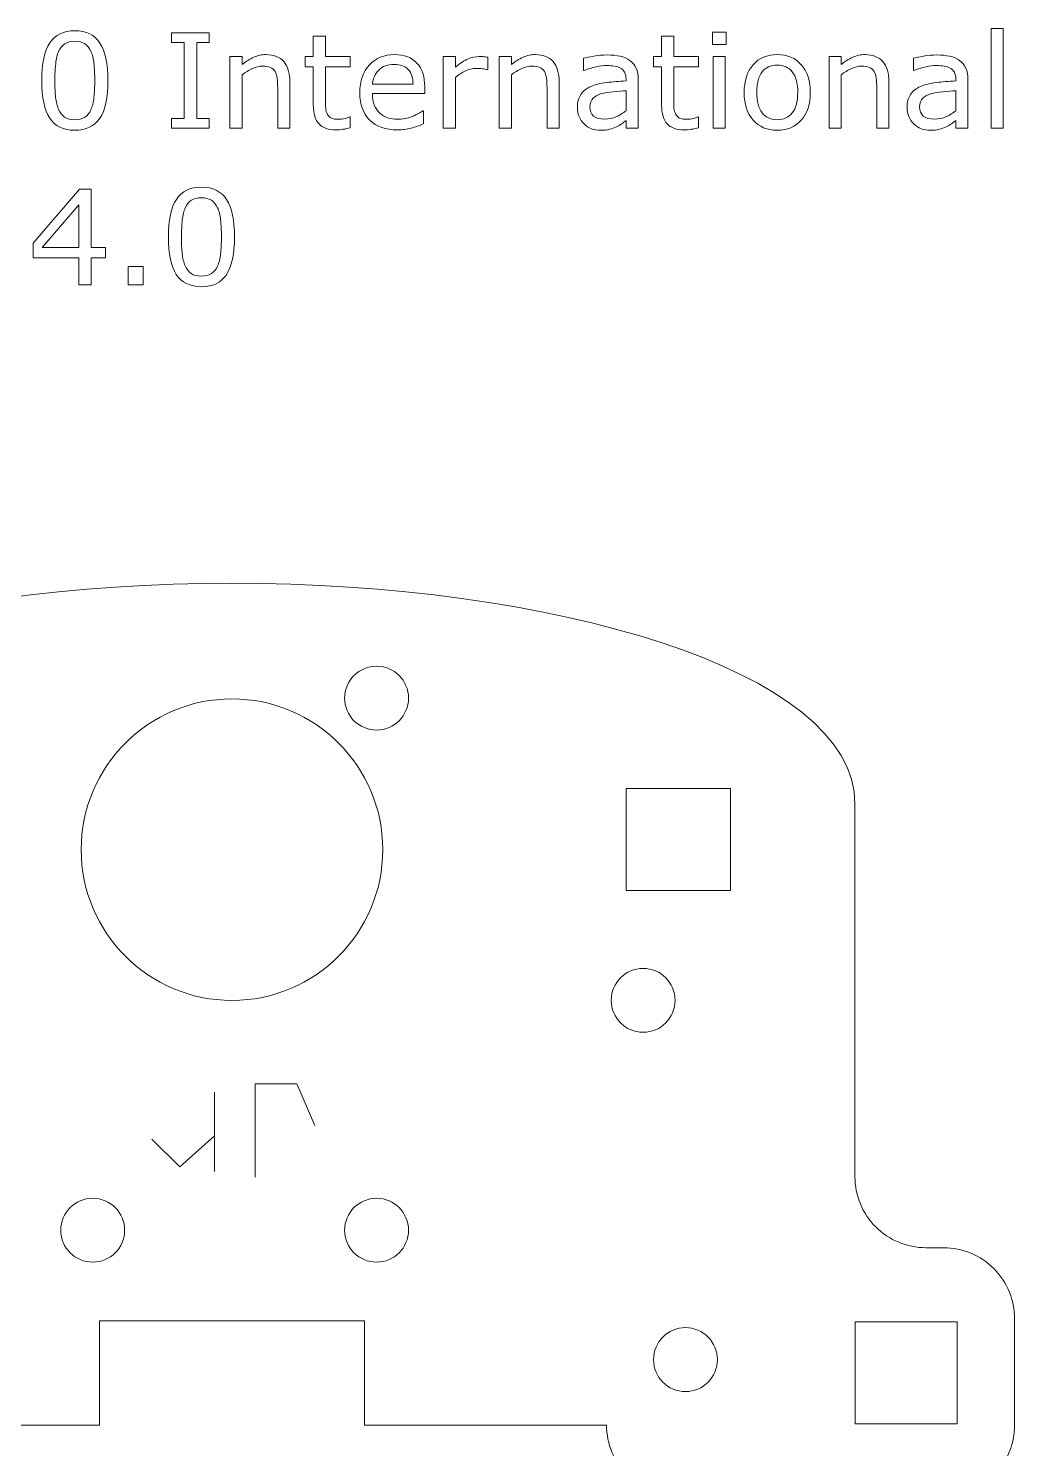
# Model space of a CAD drawing. Header units: inches. Extents: x -28 to 251, y 84 to 250.
# Drawn here: x 136.9 to 192.5, y 143.5 to 223.6 of the extents above; entities that cross this region are included whole.
import ezdxf

# ---------------------------------------------------------------- set-up
doc = ezdxf.new("R2010")
doc.units = ezdxf.units.IN
doc.header["$MEASUREMENT"] = 0
doc.layers.add('LAYER_1_0', color=7, linetype='Continuous')

# ---------------------------------------------------------------- blocks, each defined once
blk = doc.blocks.new('block 45')
at = {"layer": 'LAYER_1_0', "color": 1, "lineweight": 18}
blk.add_lwpolyline([(183.488, 150.627), (189.239, 150.627), (189.239, 144.877), (183.488, 144.877), (183.488, 150.627)], dxfattribs=at)
blk = doc.blocks.new('block 44')
at = {"layer": 'LAYER_1_0'}
blk.add_blockref('block 45', (0, 0), dxfattribs=at)
blk = doc.blocks.new('block 49')
at = {"layer": 'LAYER_1_0', "color": 1, "lineweight": 18}
blk.add_open_spline([(175.729, 148.501), (175.729, 149.495), (174.923, 150.301), (173.929, 150.301), (172.934, 150.301), (172.128, 149.495), (172.128, 148.501), (172.128, 147.506), (172.934, 146.7), (173.929, 146.7), (174.923, 146.7), (175.729, 147.506), (175.729, 148.501)], degree=3, knots=[0, 0, 0, 0, 1, 1, 1, 2, 2, 2, 3, 3, 3, 4, 4, 4, 4], dxfattribs=at)
blk = doc.blocks.new('block 48')
at = {"layer": 'LAYER_1_0'}
blk.add_blockref('block 49', (0, 0), dxfattribs=at)
blk = doc.blocks.new('block 55')
at = {"layer": 'LAYER_1_0', "color": 1, "lineweight": 18}
blk.add_open_spline([(173.345, 168.754), (173.345, 169.749), (172.539, 170.555), (171.544, 170.555), (170.55, 170.555), (169.744, 169.749), (169.744, 168.754), (169.744, 167.76), (170.55, 166.954), (171.544, 166.954), (172.539, 166.954), (173.345, 167.76), (173.345, 168.754)], degree=3, knots=[0, 0, 0, 0, 1, 1, 1, 2, 2, 2, 3, 3, 3, 4, 4, 4, 4], dxfattribs=at)
blk = doc.blocks.new('block 54')
at = {"layer": 'LAYER_1_0'}
blk.add_blockref('block 55', (0, 0), dxfattribs=at)
blk = doc.blocks.new('block 59')
at = {"layer": 'LAYER_1_0', "color": 1, "lineweight": 18}
blk.add_lwpolyline([(176.462, 180.692), (176.462, 174.94), (170.587, 174.94), (170.587, 180.692), (176.462, 180.692)], dxfattribs=at)
blk = doc.blocks.new('block 58')
at = {"layer": 'LAYER_1_0'}
blk.add_blockref('block 59', (0, 0), dxfattribs=at)
blk = doc.blocks.new('block 61')
at = {"layer": 'LAYER_1_0', "color": 1, "lineweight": 18}
blk.add_lwpolyline([(149.68, 158.777), (149.68, 164.054), (152.031, 164.054), (153.031, 161.701)], dxfattribs=at)
blk = doc.blocks.new('block 60')
at = {"layer": 'LAYER_1_0'}
blk.add_blockref('block 61', (0, 0), dxfattribs=at)
blk = doc.blocks.new('block 63')
at = {"layer": 'LAYER_1_0', "color": 1, "lineweight": 18}
blk.add_lwpolyline([(147.387, 159.114), (147.387, 163.583)], dxfattribs=at)
blk = doc.blocks.new('block 62')
at = {"layer": 'LAYER_1_0'}
blk.add_blockref('block 63', (0, 0), dxfattribs=at)
blk = doc.blocks.new('block 65')
at = {"layer": 'LAYER_1_0', "color": 1, "lineweight": 18}
blk.add_lwpolyline([(147.387, 161.114), (145.418, 159.365), (143.852, 160.93)], dxfattribs=at)
blk = doc.blocks.new('block 64')
at = {"layer": 'LAYER_1_0'}
blk.add_blockref('block 65', (0, 0), dxfattribs=at)
blk = doc.blocks.new('block 67')
at = {"layer": 'LAYER_1_0', "color": 1, "lineweight": 18}
blk.add_open_spline([(158.317, 185.794), (158.317, 186.789), (157.511, 187.594), (156.517, 187.594), (155.522, 187.594), (154.716, 186.789), (154.716, 185.794), (154.716, 184.8), (155.522, 183.994), (156.517, 183.994), (157.511, 183.994), (158.317, 184.8), (158.317, 185.794)], degree=3, knots=[0, 0, 0, 0, 1, 1, 1, 2, 2, 2, 3, 3, 3, 4, 4, 4, 4], dxfattribs=at)
blk = doc.blocks.new('block 66')
at = {"layer": 'LAYER_1_0'}
blk.add_blockref('block 67', (0, 0), dxfattribs=at)
blk = doc.blocks.new('block 69')
at = {"layer": 'LAYER_1_0', "color": 1, "lineweight": 18}
blk.add_open_spline([(158.317, 155.794), (158.317, 156.788), (157.511, 157.594), (156.517, 157.594), (155.522, 157.594), (154.716, 156.788), (154.716, 155.794), (154.716, 154.8), (155.522, 153.994), (156.517, 153.994), (157.511, 153.994), (158.317, 154.8), (158.317, 155.794)], degree=3, knots=[0, 0, 0, 0, 1, 1, 1, 2, 2, 2, 3, 3, 3, 4, 4, 4, 4], dxfattribs=at)
blk = doc.blocks.new('block 68')
at = {"layer": 'LAYER_1_0'}
blk.add_blockref('block 69', (0, 0), dxfattribs=at)
blk = doc.blocks.new('block 71')
at = {"layer": 'LAYER_1_0', "color": 1, "lineweight": 18}
blk.add_open_spline([(142.316, 155.794), (142.316, 156.788), (141.51, 157.594), (140.516, 157.594), (139.522, 157.594), (138.716, 156.788), (138.716, 155.794), (138.716, 154.8), (139.522, 153.994), (140.516, 153.994), (141.51, 153.994), (142.316, 154.8), (142.316, 155.794)], degree=3, knots=[0, 0, 0, 0, 1, 1, 1, 2, 2, 2, 3, 3, 3, 4, 4, 4, 4], dxfattribs=at)
blk = doc.blocks.new('block 70')
at = {"layer": 'LAYER_1_0'}
blk.add_blockref('block 71', (0, 0), dxfattribs=at)
blk = doc.blocks.new('block 73')
at = {"layer": 'LAYER_1_0', "color": 1, "lineweight": 18}
blk.add_open_spline([(156.866, 177.249), (156.866, 181.944), (153.06, 185.749), (148.366, 185.749), (143.672, 185.749), (139.866, 181.944), (139.866, 177.249), (139.866, 172.555), (143.672, 168.749), (148.366, 168.749), (153.06, 168.749), (156.866, 172.555), (156.866, 177.249)], degree=3, knots=[0, 0, 0, 0, 1, 1, 1, 2, 2, 2, 3, 3, 3, 4, 4, 4, 4], dxfattribs=at)
blk = doc.blocks.new('block 72')
at = {"layer": 'LAYER_1_0'}
blk.add_blockref('block 73', (0, 0), dxfattribs=at)
blk = doc.blocks.new('block 75')
at = {"layer": 'LAYER_1_0', "color": 7, "lineweight": 18}
blk.add_open_spline([(183.482, 179.813), (183.482, 179.813), (183.482, 158.809), (183.482, 158.809), (183.482, 157.747), (183.905, 156.73), (184.654, 155.981), (185.404, 155.23), (186.422, 154.808), (187.481, 154.808), (187.481, 154.808), (188.483, 154.808), (188.483, 154.808), (189.542, 154.808), (190.559, 154.386), (191.31, 153.636), (192.06, 152.886), (192.482, 151.868), (192.482, 150.807), (192.482, 150.807), (192.482, 146.609), (192.482, 146.609), (192.482, 146.609), (192.482, 144.807), (192.482, 144.807), (192.482, 143.747), (192.06, 142.728), (191.31, 141.978), (190.559, 141.228), (189.542, 140.807), (188.483, 140.807), (188.483, 140.807), (173.482, 140.807), (173.482, 140.807), (172.422, 140.807), (171.405, 141.228), (170.654, 141.978), (169.905, 142.728), (169.482, 143.747), (169.482, 144.807), (169.482, 144.807), (169.482, 144.805), (169.482, 144.805), (169.482, 144.805), (155.834, 144.805), (155.834, 144.805), (155.834, 144.805), (155.834, 150.687), (155.834, 150.687), (155.834, 150.687), (140.898, 150.687), (140.898, 150.687), (140.898, 150.687), (140.898, 144.805), (140.898, 144.805), (140.898, 144.805), (140.898, 144.807), (140.898, 144.807), (140.898, 144.807), (127.488, 144.807), (127.488, 144.807), (127.488, 143.747), (127.066, 142.728), (126.318, 141.978), (125.569, 141.228), (124.551, 140.807), (123.49, 140.807), (123.49, 140.807), (123.613, 140.802), (123.613, 140.802), (123.613, 140.802), (108.489, 140.802), (108.489, 140.802), (108.489, 140.802), (108.49, 140.807), (108.49, 140.807), (106.281, 140.807), (104.489, 142.598), (104.489, 144.807), (104.489, 144.807), (104.489, 150.807), (104.489, 150.807), (104.489, 151.868), (104.912, 152.886), (105.662, 153.636), (106.412, 154.386), (107.43, 154.808), (108.49, 154.808), (108.49, 154.808), (109.489, 154.808), (109.489, 154.808), (111.699, 154.808), (113.489, 156.6), (113.489, 158.809), (113.489, 158.809), (113.489, 179.813), (113.489, 179.813), (113.489, 187.499), (130.681, 192.276), (148.366, 192.276), (166.051, 192.276), (183.482, 187.499), (183.482, 179.813)], degree=3, knots=[0, 0, 0, 0, 1, 1, 1, 2, 2, 2, 3, 3, 3, 4, 4, 4, 5, 5, 5, 6, 6, 6, 7, 7, 7, 8, 8, 8, 9, 9, 9, 10, 10, 10, 11, 11, 11, 12, 12, 12, 13, 13, 13, 14, 14, 14, 15, 15, 15, 16, 16, 16, 17, 17, 17, 18, 18, 18, 19, 19, 19, 20, 20, 20, 21, 21, 21, 22, 22, 22, 23, 23, 23, 24, 24, 24, 25, 25, 25, 26, 26, 26, 27, 27, 27, 28, 28, 28, 29, 29, 29, 30, 30, 30, 31, 31, 31, 32, 32, 32, 33, 33, 33, 34, 34, 34, 34], dxfattribs=at)
blk = doc.blocks.new('block 74')
at = {"layer": 'LAYER_1_0'}
blk.add_blockref('block 75', (0, 0), dxfattribs=at)
blk = doc.blocks.new('block 80')
at = {"layer": 'LAYER_1_0', "color": 7, "lineweight": 5}
for points in [[(191.842, 217.918), (191.158, 217.918), (191.158, 223.551), (191.842, 223.551), (191.842, 217.918)], [(147.087, 217.918), (144.959, 217.918), (144.959, 218.469), (145.664, 218.469), (145.664, 222.757), (144.959, 222.757), (144.959, 223.309), (147.087, 223.309), (147.087, 222.757), (146.381, 222.757), (146.381, 218.469), (147.087, 218.469), (147.087, 217.918)], [(176.22, 222.636), (175.448, 222.636), (175.448, 223.342), (176.22, 223.342), (176.22, 222.636)], [(176.176, 217.918), (175.492, 217.918), (175.492, 221.964), (176.176, 221.964), (176.176, 217.918)], [(141.235, 210.62), (140.431, 210.62), (140.431, 209.098), (139.736, 209.098), (139.736, 210.62), (137.156, 210.62), (137.156, 211.452), (139.765, 214.489), (140.431, 214.489), (140.431, 211.204), (141.235, 211.204), (141.235, 210.62)], [(139.736, 211.204), (139.736, 213.609), (137.67, 211.204), (139.736, 211.204)], [(143.365, 209.098), (142.505, 209.098), (142.505, 210.134), (143.365, 210.134), (143.365, 209.098)]]:
    blk.add_lwpolyline(points, dxfattribs=at)
for points, knots in [([(141.371, 220.617), (141.371, 219.649), (141.219, 218.939), (140.916, 218.486), (140.614, 218.034), (140.144, 217.807), (139.507, 217.807), (138.861, 217.807), (138.389, 218.037), (138.091, 218.496), (137.793, 218.954), (137.644, 219.659), (137.644, 220.61), (137.644, 221.568), (137.795, 222.276), (138.096, 222.733), (138.398, 223.19), (138.868, 223.419), (139.507, 223.419), (140.154, 223.419), (140.626, 223.187), (140.924, 222.722), (141.222, 222.258), (141.371, 221.556), (141.371, 220.617)], [0, 0, 0, 0, 1, 1, 1, 2, 2, 2, 3, 3, 3, 4, 4, 4, 5, 5, 5, 6, 6, 6, 7, 7, 7, 8, 8, 8, 8]), ([(140.416, 218.972), (140.5, 219.168), (140.557, 219.398), (140.587, 219.662), (140.617, 219.927), (140.632, 220.245), (140.632, 220.617), (140.632, 220.984), (140.617, 221.303), (140.587, 221.574), (140.557, 221.844), (140.499, 222.074), (140.412, 222.262), (140.328, 222.448), (140.213, 222.588), (140.068, 222.682), (139.922, 222.777), (139.735, 222.823), (139.507, 222.823), (139.281, 222.823), (139.095, 222.777), (138.947, 222.682), (138.799, 222.588), (138.682, 222.446), (138.596, 222.255), (138.514, 222.076), (138.458, 221.843), (138.428, 221.556), (138.398, 221.268), (138.383, 220.953), (138.383, 220.61), (138.383, 220.233), (138.396, 219.917), (138.423, 219.664), (138.449, 219.41), (138.506, 219.183), (138.592, 218.983), (138.672, 218.794), (138.784, 218.651), (138.929, 218.552), (139.075, 218.452), (139.267, 218.403), (139.507, 218.403), (139.733, 218.403), (139.921, 218.45), (140.07, 218.544), (140.218, 218.638), (140.334, 218.781), (140.416, 218.972)], [0, 0, 0, 0, 1, 1, 1, 2, 2, 2, 3, 3, 3, 4, 4, 4, 5, 5, 5, 6, 6, 6, 7, 7, 7, 8, 8, 8, 9, 9, 9, 10, 10, 10, 11, 11, 11, 12, 12, 12, 13, 13, 13, 14, 14, 14, 15, 15, 15, 16, 16, 16, 16]), ([(155.036, 217.945), (154.908, 217.911), (154.769, 217.884), (154.618, 217.862), (154.467, 217.84), (154.333, 217.829), (154.215, 217.829), (153.802, 217.829), (153.489, 217.941), (153.274, 218.164), (153.06, 218.386), (152.952, 218.743), (152.952, 219.234), (152.952, 219.234), (152.952, 221.39), (152.952, 221.39), (152.952, 221.39), (152.489, 221.39), (152.489, 221.39), (152.489, 221.39), (152.489, 221.964), (152.489, 221.964), (152.489, 221.964), (152.952, 221.964), (152.952, 221.964), (152.952, 221.964), (152.952, 223.121), (152.952, 223.121), (152.952, 223.121), (153.636, 223.121), (153.636, 223.121), (153.636, 223.121), (153.636, 221.964), (153.636, 221.964), (153.636, 221.964), (155.036, 221.964), (155.036, 221.964), (155.036, 221.964), (155.036, 221.39), (155.036, 221.39), (155.036, 221.39), (153.636, 221.39), (153.636, 221.39), (153.636, 221.39), (153.636, 219.541), (153.636, 219.541), (153.636, 219.327), (153.641, 219.161), (153.65, 219.041), (153.66, 218.921), (153.694, 218.809), (153.752, 218.705), (153.804, 218.608), (153.877, 218.537), (153.969, 218.492), (154.062, 218.447), (154.204, 218.425), (154.394, 218.425), (154.504, 218.425), (154.62, 218.441), (154.74, 218.474), (154.86, 218.507), (154.947, 218.535), (155, 218.557), (155, 218.557), (155.036, 218.557), (155.036, 218.557), (155.036, 218.557), (155.036, 217.945), (155.036, 217.945)], [0, 0, 0, 0, 1, 1, 1, 2, 2, 2, 3, 3, 3, 4, 4, 4, 5, 5, 5, 6, 6, 6, 7, 7, 7, 8, 8, 8, 9, 9, 9, 10, 10, 10, 11, 11, 11, 12, 12, 12, 13, 13, 13, 14, 14, 14, 15, 15, 15, 16, 16, 16, 17, 17, 17, 18, 18, 18, 19, 19, 19, 20, 20, 20, 21, 21, 21, 22, 22, 22, 23, 23, 23, 23]), ([(174.667, 217.945), (174.539, 217.911), (174.4, 217.884), (174.249, 217.862), (174.099, 217.84), (173.965, 217.829), (173.846, 217.829), (173.434, 217.829), (173.121, 217.941), (172.906, 218.164), (172.691, 218.386), (172.584, 218.743), (172.584, 219.234), (172.584, 219.234), (172.584, 221.39), (172.584, 221.39), (172.584, 221.39), (172.121, 221.39), (172.121, 221.39), (172.121, 221.39), (172.121, 221.964), (172.121, 221.964), (172.121, 221.964), (172.584, 221.964), (172.584, 221.964), (172.584, 221.964), (172.584, 223.121), (172.584, 223.121), (172.584, 223.121), (173.267, 223.121), (173.267, 223.121), (173.267, 223.121), (173.267, 221.964), (173.267, 221.964), (173.267, 221.964), (174.667, 221.964), (174.667, 221.964), (174.667, 221.964), (174.667, 221.39), (174.667, 221.39), (174.667, 221.39), (173.267, 221.39), (173.267, 221.39), (173.267, 221.39), (173.267, 219.541), (173.267, 219.541), (173.267, 219.327), (173.272, 219.161), (173.282, 219.041), (173.291, 218.921), (173.325, 218.809), (173.382, 218.705), (173.435, 218.608), (173.508, 218.537), (173.601, 218.492), (173.694, 218.447), (173.835, 218.425), (174.025, 218.425), (174.135, 218.425), (174.251, 218.441), (174.371, 218.474), (174.492, 218.507), (174.578, 218.535), (174.632, 218.557), (174.632, 218.557), (174.667, 218.557), (174.667, 218.557), (174.667, 218.557), (174.667, 217.945), (174.667, 217.945)], [0, 0, 0, 0, 1, 1, 1, 2, 2, 2, 3, 3, 3, 4, 4, 4, 5, 5, 5, 6, 6, 6, 7, 7, 7, 8, 8, 8, 9, 9, 9, 10, 10, 10, 11, 11, 11, 12, 12, 12, 13, 13, 13, 14, 14, 14, 15, 15, 15, 16, 16, 16, 17, 17, 17, 18, 18, 18, 19, 19, 19, 20, 20, 20, 21, 21, 21, 22, 22, 22, 23, 23, 23, 23]), ([(151.627, 217.918), (151.627, 217.918), (150.943, 217.918), (150.943, 217.918), (150.943, 217.918), (150.943, 220.219), (150.943, 220.219), (150.943, 220.404), (150.932, 220.579), (150.911, 220.742), (150.889, 220.905), (150.849, 221.032), (150.792, 221.124), (150.732, 221.225), (150.646, 221.3), (150.533, 221.35), (150.421, 221.399), (150.274, 221.423), (150.095, 221.423), (149.91, 221.423), (149.717, 221.378), (149.515, 221.286), (149.314, 221.195), (149.121, 221.077), (148.937, 220.936), (148.937, 220.936), (148.937, 217.918), (148.937, 217.918), (148.937, 217.918), (148.253, 217.918), (148.253, 217.918), (148.253, 217.918), (148.253, 221.964), (148.253, 221.964), (148.253, 221.964), (148.937, 221.964), (148.937, 221.964), (148.937, 221.964), (148.937, 221.513), (148.937, 221.513), (149.148, 221.689), (149.367, 221.826), (149.593, 221.926), (149.819, 222.024), (150.051, 222.074), (150.289, 222.074), (150.724, 222.074), (151.055, 221.942), (151.284, 221.68), (151.512, 221.416), (151.627, 221.037), (151.627, 220.543), (151.627, 220.543), (151.627, 217.918), (151.627, 217.918)], [0, 0, 0, 0, 1, 1, 1, 2, 2, 2, 3, 3, 3, 4, 4, 4, 5, 5, 5, 6, 6, 6, 7, 7, 7, 8, 8, 8, 9, 9, 9, 10, 10, 10, 11, 11, 11, 12, 12, 12, 13, 13, 13, 14, 14, 14, 15, 15, 15, 16, 16, 16, 17, 17, 17, 18, 18, 18, 18]), ([(159.234, 219.88), (159.234, 219.88), (156.28, 219.88), (156.28, 219.88), (156.28, 219.631), (156.317, 219.413), (156.39, 219.229), (156.465, 219.043), (156.567, 218.892), (156.696, 218.773), (156.82, 218.657), (156.969, 218.57), (157.139, 218.512), (157.311, 218.454), (157.5, 218.425), (157.706, 218.425), (157.979, 218.425), (158.254, 218.479), (158.53, 218.589), (158.807, 218.698), (159.003, 218.804), (159.121, 218.91), (159.121, 218.91), (159.157, 218.91), (159.157, 218.91), (159.157, 218.91), (159.157, 218.169), (159.157, 218.169), (158.928, 218.073), (158.695, 217.992), (158.456, 217.927), (158.218, 217.862), (157.967, 217.829), (157.705, 217.829), (157.035, 217.829), (156.513, 218.011), (156.138, 218.374), (155.761, 218.736), (155.574, 219.252), (155.574, 219.919), (155.574, 220.58), (155.754, 221.104), (156.113, 221.492), (156.473, 221.88), (156.946, 222.074), (157.534, 222.074), (158.078, 222.074), (158.497, 221.915), (158.792, 221.598), (159.087, 221.281), (159.234, 220.831), (159.234, 220.248), (159.234, 220.248), (159.234, 219.88), (159.234, 219.88)], [0, 0, 0, 0, 1, 1, 1, 2, 2, 2, 3, 3, 3, 4, 4, 4, 5, 5, 5, 6, 6, 6, 7, 7, 7, 8, 8, 8, 9, 9, 9, 10, 10, 10, 11, 11, 11, 12, 12, 12, 13, 13, 13, 14, 14, 14, 15, 15, 15, 16, 16, 16, 17, 17, 17, 18, 18, 18, 18]), ([(162.798, 221.225), (162.798, 221.225), (162.762, 221.225), (162.762, 221.225), (162.661, 221.248), (162.563, 221.265), (162.467, 221.276), (162.372, 221.286), (162.26, 221.291), (162.129, 221.291), (161.919, 221.291), (161.717, 221.245), (161.522, 221.152), (161.326, 221.059), (161.138, 220.938), (160.957, 220.792), (160.957, 220.792), (160.957, 217.918), (160.957, 217.918), (160.957, 217.918), (160.274, 217.918), (160.274, 217.918), (160.274, 217.918), (160.274, 221.964), (160.274, 221.964), (160.274, 221.964), (160.957, 221.964), (160.957, 221.964), (160.957, 221.964), (160.957, 221.366), (160.957, 221.366), (161.227, 221.583), (161.465, 221.738), (161.672, 221.828), (161.878, 221.919), (162.088, 221.964), (162.303, 221.964), (162.421, 221.964), (162.506, 221.961), (162.559, 221.955), (162.612, 221.948), (162.692, 221.937), (162.798, 221.921), (162.798, 221.921), (162.798, 221.225), (162.798, 221.225)], [0, 0, 0, 0, 1, 1, 1, 2, 2, 2, 3, 3, 3, 4, 4, 4, 5, 5, 5, 6, 6, 6, 7, 7, 7, 8, 8, 8, 9, 9, 9, 10, 10, 10, 11, 11, 11, 12, 12, 12, 13, 13, 13, 14, 14, 14, 15, 15, 15, 15]), ([(166.808, 217.918), (166.808, 217.918), (166.125, 217.918), (166.125, 217.918), (166.125, 217.918), (166.125, 220.219), (166.125, 220.219), (166.125, 220.404), (166.115, 220.579), (166.093, 220.742), (166.071, 220.905), (166.032, 221.032), (165.974, 221.124), (165.914, 221.225), (165.828, 221.3), (165.715, 221.35), (165.603, 221.399), (165.457, 221.423), (165.277, 221.423), (165.092, 221.423), (164.899, 221.378), (164.697, 221.286), (164.496, 221.195), (164.303, 221.077), (164.118, 220.936), (164.118, 220.936), (164.118, 217.918), (164.118, 217.918), (164.118, 217.918), (163.435, 217.918), (163.435, 217.918), (163.435, 217.918), (163.435, 221.964), (163.435, 221.964), (163.435, 221.964), (164.118, 221.964), (164.118, 221.964), (164.118, 221.964), (164.118, 221.513), (164.118, 221.513), (164.33, 221.689), (164.549, 221.826), (164.775, 221.926), (165.001, 222.024), (165.233, 222.074), (165.471, 222.074), (165.906, 222.074), (166.238, 221.942), (166.466, 221.68), (166.695, 221.416), (166.808, 221.037), (166.808, 220.543), (166.808, 220.543), (166.808, 217.918), (166.808, 217.918)], [0, 0, 0, 0, 1, 1, 1, 2, 2, 2, 3, 3, 3, 4, 4, 4, 5, 5, 5, 6, 6, 6, 7, 7, 7, 8, 8, 8, 9, 9, 9, 10, 10, 10, 11, 11, 11, 12, 12, 12, 13, 13, 13, 14, 14, 14, 15, 15, 15, 16, 16, 16, 17, 17, 17, 18, 18, 18, 18]), ([(171.265, 217.918), (171.265, 217.918), (170.581, 217.918), (170.581, 217.918), (170.581, 217.918), (170.581, 218.35), (170.581, 218.35), (170.522, 218.308), (170.44, 218.251), (170.338, 218.178), (170.236, 218.104), (170.138, 218.046), (170.041, 218.003), (169.928, 217.947), (169.799, 217.901), (169.652, 217.864), (169.506, 217.827), (169.334, 217.807), (169.137, 217.807), (168.774, 217.807), (168.467, 217.928), (168.215, 218.169), (167.963, 218.41), (167.836, 218.717), (167.836, 219.09), (167.836, 219.396), (167.902, 219.644), (168.033, 219.832), (168.164, 220.022), (168.35, 220.17), (168.593, 220.279), (168.838, 220.387), (169.132, 220.46), (169.476, 220.499), (169.819, 220.537), (170.188, 220.566), (170.581, 220.586), (170.581, 220.586), (170.581, 220.691), (170.581, 220.691), (170.581, 220.846), (170.555, 220.974), (170.5, 221.075), (170.446, 221.177), (170.369, 221.257), (170.268, 221.315), (170.172, 221.371), (170.056, 221.408), (169.921, 221.427), (169.787, 221.447), (169.646, 221.456), (169.499, 221.456), (169.321, 221.456), (169.123, 221.433), (168.904, 221.386), (168.685, 221.339), (168.459, 221.27), (168.226, 221.181), (168.226, 221.181), (168.189, 221.181), (168.189, 221.181), (168.189, 221.181), (168.189, 221.868), (168.189, 221.868), (168.322, 221.904), (168.514, 221.944), (168.765, 221.987), (169.015, 222.03), (169.263, 222.052), (169.507, 222.052), (169.791, 222.052), (170.039, 222.028), (170.25, 221.981), (170.462, 221.935), (170.644, 221.855), (170.799, 221.741), (170.95, 221.63), (171.067, 221.487), (171.146, 221.311), (171.226, 221.135), (171.265, 220.917), (171.265, 220.657), (171.265, 220.657), (171.265, 217.918), (171.265, 217.918)], [0, 0, 0, 0, 1, 1, 1, 2, 2, 2, 3, 3, 3, 4, 4, 4, 5, 5, 5, 6, 6, 6, 7, 7, 7, 8, 8, 8, 9, 9, 9, 10, 10, 10, 11, 11, 11, 12, 12, 12, 13, 13, 13, 14, 14, 14, 15, 15, 15, 16, 16, 16, 17, 17, 17, 18, 18, 18, 19, 19, 19, 20, 20, 20, 21, 21, 21, 22, 22, 22, 23, 23, 23, 24, 24, 24, 25, 25, 25, 26, 26, 26, 27, 27, 27, 28, 28, 28, 28]), ([(180.964, 219.939), (180.964, 219.28), (180.796, 218.76), (180.459, 218.379), (180.121, 217.998), (179.669, 217.807), (179.103, 217.807), (178.532, 217.807), (178.079, 217.998), (177.742, 218.379), (177.406, 218.76), (177.238, 219.28), (177.238, 219.939), (177.238, 220.598), (177.406, 221.118), (177.742, 221.501), (178.079, 221.883), (178.532, 222.074), (179.103, 222.074), (179.669, 222.074), (180.121, 221.883), (180.459, 221.501), (180.796, 221.118), (180.964, 220.598), (180.964, 219.939)], [0, 0, 0, 0, 1, 1, 1, 2, 2, 2, 3, 3, 3, 4, 4, 4, 5, 5, 5, 6, 6, 6, 7, 7, 7, 8, 8, 8, 8]), ([(185.395, 217.918), (185.395, 217.918), (184.711, 217.918), (184.711, 217.918), (184.711, 217.918), (184.711, 220.219), (184.711, 220.219), (184.711, 220.404), (184.7, 220.579), (184.679, 220.742), (184.657, 220.905), (184.617, 221.032), (184.56, 221.124), (184.5, 221.225), (184.414, 221.3), (184.301, 221.35), (184.188, 221.399), (184.042, 221.423), (183.862, 221.423), (183.678, 221.423), (183.485, 221.378), (183.284, 221.286), (183.082, 221.195), (182.889, 221.077), (182.705, 220.936), (182.705, 220.936), (182.705, 217.918), (182.705, 217.918), (182.705, 217.918), (182.021, 217.918), (182.021, 217.918), (182.021, 217.918), (182.021, 221.964), (182.021, 221.964), (182.021, 221.964), (182.705, 221.964), (182.705, 221.964), (182.705, 221.964), (182.705, 221.513), (182.705, 221.513), (182.916, 221.689), (183.135, 221.826), (183.361, 221.926), (183.587, 222.024), (183.819, 222.074), (184.057, 222.074), (184.492, 222.074), (184.824, 221.942), (185.052, 221.68), (185.28, 221.416), (185.395, 221.037), (185.395, 220.543), (185.395, 220.543), (185.395, 217.918), (185.395, 217.918)], [0, 0, 0, 0, 1, 1, 1, 2, 2, 2, 3, 3, 3, 4, 4, 4, 5, 5, 5, 6, 6, 6, 7, 7, 7, 8, 8, 8, 9, 9, 9, 10, 10, 10, 11, 11, 11, 12, 12, 12, 13, 13, 13, 14, 14, 14, 15, 15, 15, 16, 16, 16, 17, 17, 17, 18, 18, 18, 18]), ([(189.851, 217.918), (189.851, 217.918), (189.168, 217.918), (189.168, 217.918), (189.168, 217.918), (189.168, 218.35), (189.168, 218.35), (189.108, 218.308), (189.027, 218.251), (188.925, 218.178), (188.823, 218.104), (188.723, 218.046), (188.628, 218.003), (188.515, 217.947), (188.384, 217.901), (188.238, 217.864), (188.092, 217.827), (187.92, 217.807), (187.723, 217.807), (187.36, 217.807), (187.053, 217.928), (186.801, 218.169), (186.549, 218.41), (186.423, 218.717), (186.423, 219.09), (186.423, 219.396), (186.488, 219.644), (186.619, 219.832), (186.75, 220.022), (186.937, 220.17), (187.179, 220.279), (187.424, 220.387), (187.718, 220.46), (188.062, 220.499), (188.405, 220.537), (188.774, 220.566), (189.168, 220.586), (189.168, 220.586), (189.168, 220.691), (189.168, 220.691), (189.168, 220.846), (189.14, 220.974), (189.086, 221.075), (189.032, 221.177), (188.955, 221.257), (188.854, 221.315), (188.758, 221.371), (188.642, 221.408), (188.508, 221.427), (188.373, 221.447), (188.232, 221.456), (188.085, 221.456), (187.907, 221.456), (187.708, 221.433), (187.49, 221.386), (187.271, 221.339), (187.045, 221.27), (186.811, 221.181), (186.811, 221.181), (186.776, 221.181), (186.776, 221.181), (186.776, 221.181), (186.776, 221.868), (186.776, 221.868), (186.908, 221.904), (187.1, 221.944), (187.351, 221.987), (187.602, 222.03), (187.849, 222.052), (188.093, 222.052), (188.377, 222.052), (188.625, 222.028), (188.836, 221.981), (189.047, 221.935), (189.23, 221.855), (189.384, 221.741), (189.536, 221.63), (189.652, 221.487), (189.732, 221.311), (189.811, 221.135), (189.851, 220.917), (189.851, 220.657), (189.851, 220.657), (189.851, 217.918), (189.851, 217.918)], [0, 0, 0, 0, 1, 1, 1, 2, 2, 2, 3, 3, 3, 4, 4, 4, 5, 5, 5, 6, 6, 6, 7, 7, 7, 8, 8, 8, 9, 9, 9, 10, 10, 10, 11, 11, 11, 12, 12, 12, 13, 13, 13, 14, 14, 14, 15, 15, 15, 16, 16, 16, 17, 17, 17, 18, 18, 18, 19, 19, 19, 20, 20, 20, 21, 21, 21, 22, 22, 22, 23, 23, 23, 24, 24, 24, 25, 25, 25, 26, 26, 26, 27, 27, 27, 28, 28, 28, 28]), ([(158.573, 220.398), (158.57, 220.756), (158.481, 221.033), (158.305, 221.229), (158.13, 221.425), (157.863, 221.523), (157.505, 221.523), (157.144, 221.523), (156.857, 221.415), (156.643, 221.2), (156.429, 220.984), (156.308, 220.718), (156.28, 220.398), (156.28, 220.398), (158.573, 220.398), (158.573, 220.398)], [0, 0, 0, 0, 1, 1, 1, 2, 2, 2, 3, 3, 3, 4, 4, 4, 5, 5, 5, 5]), ([(180.259, 219.939), (180.259, 220.459), (180.157, 220.846), (179.953, 221.099), (179.749, 221.352), (179.466, 221.478), (179.103, 221.478), (178.736, 221.478), (178.451, 221.352), (178.248, 221.099), (178.045, 220.846), (177.944, 220.459), (177.944, 219.939), (177.944, 219.436), (178.046, 219.053), (178.25, 218.793), (178.454, 218.533), (178.738, 218.403), (179.103, 218.403), (179.463, 218.403), (179.745, 218.532), (179.951, 218.79), (180.156, 219.048), (180.259, 219.431), (180.259, 219.939)], [0, 0, 0, 0, 1, 1, 1, 2, 2, 2, 3, 3, 3, 4, 4, 4, 5, 5, 5, 6, 6, 6, 7, 7, 7, 8, 8, 8, 8]), ([(170.581, 218.91), (170.581, 218.91), (170.581, 220.034), (170.581, 220.034), (170.375, 220.023), (170.134, 220.005), (169.855, 219.981), (169.576, 219.956), (169.355, 219.921), (169.192, 219.875), (168.998, 219.82), (168.842, 219.734), (168.722, 219.617), (168.602, 219.5), (168.542, 219.339), (168.542, 219.134), (168.542, 218.902), (168.612, 218.729), (168.751, 218.611), (168.889, 218.494), (169.101, 218.436), (169.386, 218.436), (169.623, 218.436), (169.839, 218.483), (170.036, 218.575), (170.232, 218.668), (170.414, 218.78), (170.581, 218.91)], [0, 0, 0, 0, 1, 1, 1, 2, 2, 2, 3, 3, 3, 4, 4, 4, 5, 5, 5, 6, 6, 6, 7, 7, 7, 8, 8, 8, 9, 9, 9, 9]), ([(189.168, 218.91), (189.168, 218.91), (189.168, 220.034), (189.168, 220.034), (188.962, 220.023), (188.719, 220.005), (188.44, 219.981), (188.162, 219.956), (187.941, 219.921), (187.778, 219.875), (187.584, 219.82), (187.427, 219.734), (187.307, 219.617), (187.188, 219.5), (187.128, 219.339), (187.128, 219.134), (187.128, 218.902), (187.198, 218.729), (187.336, 218.611), (187.476, 218.494), (187.687, 218.436), (187.972, 218.436), (188.209, 218.436), (188.426, 218.483), (188.622, 218.575), (188.818, 218.668), (189, 218.78), (189.168, 218.91)], [0, 0, 0, 0, 1, 1, 1, 2, 2, 2, 3, 3, 3, 4, 4, 4, 5, 5, 5, 6, 6, 6, 7, 7, 7, 8, 8, 8, 9, 9, 9, 9]), ([(148.507, 211.798), (148.507, 210.83), (148.356, 210.119), (148.053, 209.667), (147.751, 209.215), (147.281, 208.988), (146.644, 208.988), (145.998, 208.988), (145.526, 209.217), (145.228, 209.676), (144.93, 210.134), (144.781, 210.839), (144.781, 211.79), (144.781, 212.749), (144.932, 213.456), (145.234, 213.914), (145.535, 214.371), (146.006, 214.599), (146.644, 214.599), (147.291, 214.599), (147.763, 214.367), (148.061, 213.903), (148.359, 213.438), (148.507, 212.736), (148.507, 211.798)], [0, 0, 0, 0, 1, 1, 1, 2, 2, 2, 3, 3, 3, 4, 4, 4, 5, 5, 5, 6, 6, 6, 7, 7, 7, 8, 8, 8, 8]), ([(147.553, 210.152), (147.637, 210.348), (147.694, 210.578), (147.724, 210.843), (147.754, 211.107), (147.769, 211.426), (147.769, 211.798), (147.769, 212.165), (147.754, 212.483), (147.724, 212.754), (147.694, 213.025), (147.636, 213.254), (147.549, 213.442), (147.465, 213.628), (147.351, 213.768), (147.205, 213.863), (147.06, 213.957), (146.873, 214.004), (146.644, 214.004), (146.418, 214.004), (146.232, 213.957), (146.084, 213.863), (145.936, 213.768), (145.819, 213.626), (145.733, 213.436), (145.651, 213.256), (145.595, 213.024), (145.565, 212.736), (145.535, 212.448), (145.52, 212.133), (145.52, 211.79), (145.52, 211.413), (145.533, 211.098), (145.56, 210.844), (145.586, 210.591), (145.642, 210.364), (145.729, 210.163), (145.808, 209.975), (145.921, 209.831), (146.066, 209.732), (146.212, 209.633), (146.405, 209.583), (146.644, 209.583), (146.87, 209.583), (147.058, 209.631), (147.207, 209.724), (147.355, 209.819), (147.471, 209.962), (147.553, 210.152)], [0, 0, 0, 0, 1, 1, 1, 2, 2, 2, 3, 3, 3, 4, 4, 4, 5, 5, 5, 6, 6, 6, 7, 7, 7, 8, 8, 8, 9, 9, 9, 10, 10, 10, 11, 11, 11, 12, 12, 12, 13, 13, 13, 14, 14, 14, 15, 15, 15, 16, 16, 16, 16])]:
    blk.add_open_spline(points, degree=3, knots=knots, dxfattribs=at)

msp = doc.modelspace()

# ---------------------------------------------------------------- block references
at = {"layer": 'LAYER_1_0'}
for name in ['block 80', 'block 74', 'block 66', 'block 72', 'block 58', 'block 54', 'block 62', 'block 60', 'block 64', 'block 70', 'block 68', 'block 44', 'block 48']:
    msp.add_blockref(name, (0, 0), dxfattribs=at)

doc.saveas('drawing.dxf')
